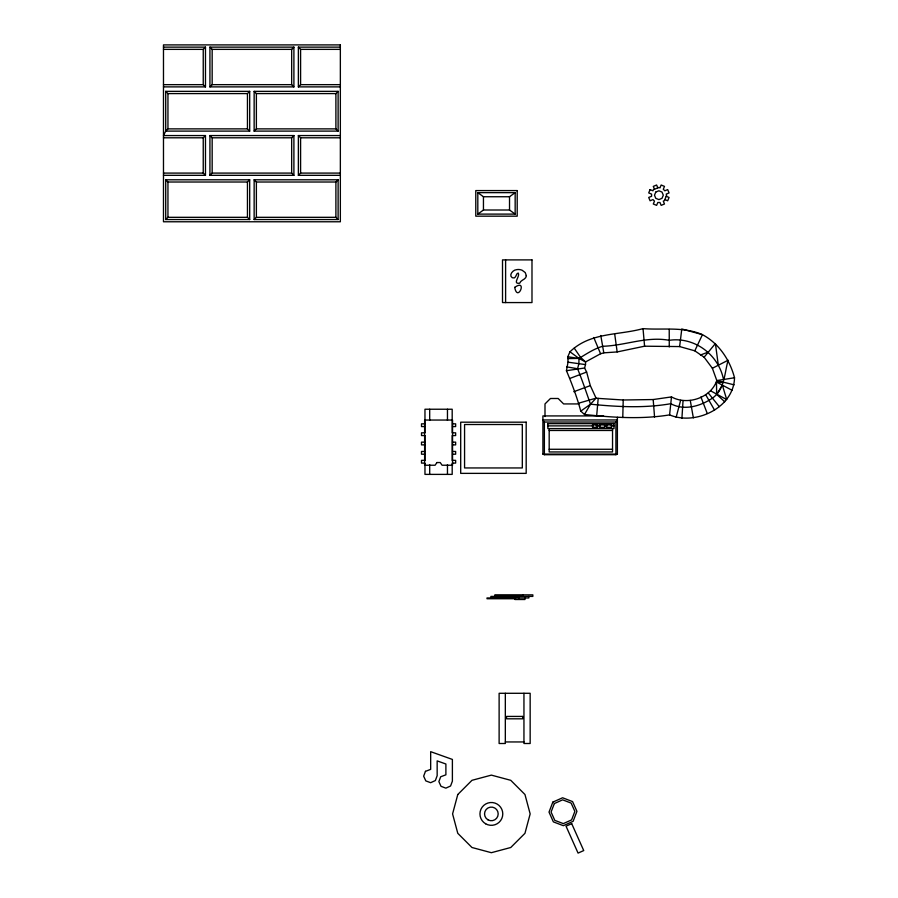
<?xml version="1.0" encoding="UTF-8"?>
<svg xmlns="http://www.w3.org/2000/svg" width="898" height="898" viewBox="0 0 898 898"><rect width="100%" height="100%" fill="white"/><g stroke="black" fill="none" stroke-linecap="round" stroke-linejoin="round"><path stroke-width="1.35" d="M568.03 362.186L567.805 356.775L569.972 351.791C590.278 332.137 617.689 335.571 643.024 328.634C663.038 330.195 683.457 326.378 702.438 334.662C718.972 343.463 729.85 359.907 734.519 377.755C733.868 407.883 695.411 425.843 669.594 414.887C641.464 419.501 612.683 417.525 584.486 414.483L580.77 411.116C577.066 397.376 572.015 383.861 566.436 370.706L568.03 362.186L585.518 364.599L585.552 361.939L580.422 357.168L574.226 348.132M622.774 417.525L623.212 400.003L653.183 399.543L671.491 396.916C687.284 405.728 710.857 397.971 716.817 380.572L712.372 368.27L704.122 357.213L694.805 350.826L679.64 346.572L644.584 346.201L617.162 351.937L603.804 352.835L600.571 353.756L585.552 361.939L578.974 358.414L569.972 351.791M580.77 411.116L590.514 404.19C617.139 406.85 644.293 408.354 670.772 403.707C684.197 410.958 700.563 406.21 712.44 398.14C724.809 389.395 724.394 373.31 728.11 360.233L712.372 368.27M681.919 418.244L683.041 400.688M596.665 415.841L598.191 398.386L623.212 400.003M669.594 414.887L671.491 396.916M679.64 346.572L681.784 328.971L702.438 334.662L694.805 350.826M676.149 417.301L680.628 400.295M584.486 414.483L590.514 404.19C586.327 392.415 582.308 380.348 577.56 368.73L578.907 363.679L578.974 358.414C586.484 353.902 594.15 348.716 602.67 346.28C625.143 345.685 646.493 336.077 669.257 340.308C694.446 336.559 718.681 354.688 723.507 379.506M598.191 398.386L596.07 398.151L590.312 385.612L586.63 372.053L584.598 368.012L585.518 364.599M724.742 401.788L716.694 394.368L722.374 385.141L726.718 399.599L710.666 390.855M615.916 454.702L615.916 422.026L617.386 419.961L542.908 419.961L544.368 422.026L544.368 454.702L615.916 454.702L617.386 454.085L617.386 417.267M704.122 357.213L715.403 343.541L718.321 365.228M590.514 404.19L596.07 398.151L579.188 403.022M163.481 49.368L203.24 49.368L205.474 47.134L205.474 86.882L163.481 86.882M249.689 131.108L165.715 131.108L165.715 91.349L249.689 91.349L249.689 131.108L247.455 128.874L167.948 128.874L165.715 131.108L163.481 135.564L205.474 135.564L205.474 175.323L163.481 175.323M209.93 86.882L212.164 84.659L291.67 84.659L293.904 86.882L293.904 47.134L209.93 47.134L209.93 86.882L293.904 86.882M163.481 137.798L203.24 137.798L205.474 135.564M165.715 91.349L167.948 93.583L247.455 93.583L249.689 91.349M209.93 47.134L212.164 49.368L291.67 49.368L293.904 47.134M165.715 219.539L167.948 217.316L247.455 217.316L249.689 219.539L249.689 179.791L165.715 179.791L165.715 219.539L249.689 219.539M209.93 175.323L212.164 173.089L291.67 173.089L293.904 175.323L293.904 135.564L209.93 135.564L209.93 175.323L293.904 175.323M254.145 131.108L256.379 128.874L335.897 128.874L338.119 131.108L338.119 91.349L254.145 91.349L254.145 131.108L338.119 131.108M340.353 47.134L298.372 47.134L298.372 86.882L300.594 84.659L340.353 84.659M165.715 179.791L167.948 182.013L247.455 182.013L249.689 179.791M209.93 135.564L212.164 137.798L291.67 137.798L293.904 135.564M254.145 91.349L256.379 93.583L335.897 93.583L338.119 91.349M254.145 219.539L256.379 217.316L335.897 217.316L338.119 219.539L338.119 179.791L254.145 179.791L254.145 219.539L338.119 219.539M340.353 135.564L298.372 135.564L298.372 175.323L300.594 173.089L340.353 173.089M254.145 179.791L256.379 182.013L335.897 182.013L338.119 179.791M477.815 214.106L483.45 210.009L509.525 210.009L515.16 214.106L515.16 192.643L477.815 192.643L477.815 214.106L515.16 214.106M477.815 192.643L483.45 196.741L509.525 196.741L515.16 192.643M570.185 378.327L586.63 372.053M700.451 355.013L708.387 352.038M573.811 391.708L590.312 385.612M566.436 370.706L584.598 368.012M734.519 377.755L716.817 380.572L734.115 384.838M568.075 358.594L578.974 358.414L567.805 356.775M163.481 47.134L205.474 47.134M298.372 47.134L300.594 49.368L340.353 49.368M163.481 84.659L203.24 84.659L205.474 86.882M298.372 86.882L340.353 86.882M298.372 135.564L300.594 137.798L340.353 137.798M163.481 173.089L203.24 173.089L205.474 175.323M298.372 175.323L340.353 175.323M578.986 403.932L563.618 403.932L558.163 398.488L550.463 398.488L544.996 403.932L544.996 416.537M603.591 415.92L542.908 415.92L542.908 454.085L544.368 454.702M544.368 422.026L615.916 422.026M547.847 423.665L614.008 423.665M424.619 423.834L421.51 423.834L421.51 426.572L424.619 426.572M452.547 423.834L455.645 423.834L455.645 426.572L452.547 426.572M592.545 424.911L597.597 424.911M599.684 424.911L604.736 424.911M606.476 424.911L611.527 424.911M547.847 425.888L593.331 425.888M596.092 425.888L600.223 425.888M604.365 425.888L607.115 425.888M611.257 425.888L614.008 425.888M549.183 430.468L612.537 430.468M424.619 432.825L421.51 432.825L421.51 435.564L424.619 435.564M452.547 432.825L455.645 432.825L455.645 435.564L452.547 435.564M424.619 442.142L421.51 442.142L421.51 444.88L424.619 444.88M452.547 442.142L455.645 442.142L455.645 444.88L452.547 444.88M549.183 449.269L612.537 449.269M424.619 451.458L421.51 451.458L421.51 454.208L424.619 454.208M452.547 451.458L455.645 451.458L455.645 454.208L452.547 454.208M542.908 454.085L617.386 454.085M424.619 460.348L421.51 460.348L421.51 463.099L424.619 463.099M452.547 460.348L455.645 460.348L455.645 463.099L452.547 463.099M523.343 595.632L494.854 595.632L494.854 594.858L532.84 594.858L532.84 596.407L490.892 596.407L490.892 597.181L519.37 597.181M515.497 598.73L487.008 598.73L487.008 597.956L528.866 597.956L528.866 596.407M505.327 741.95L523.949 741.95M716.66 394.39L716.481 381.998L723.328 382.582M566.773 366.878L577.56 368.73M666.204 196.269L669.066 197.459L667.685 200.782L664.823 199.592M716.481 381.998L732.083 390.304M708.286 392.976L719.264 406.637M705.749 394.817L714.539 410.072M593.758 337.491L600.571 353.756M657.807 187.884L656.618 185.01L653.295 186.391L654.485 189.254M700.911 396.961L707.197 413.327M690.27 400.429L693.346 417.851M600.784 335.493L603.804 352.835M614.771 334.55L617.162 351.937M643.024 328.634L644.584 346.201M653.183 399.543L654.563 417.042M669.223 329.409L669.268 346.931M614.008 423.429L614.008 428.582L547.847 428.582L547.847 423.429M612.537 429.121L612.537 451.952L549.183 451.952L549.183 429.121M611.527 424.642L611.527 427.336L606.476 427.336L606.476 424.642M604.736 424.642L604.736 427.336L599.684 427.336L599.684 424.642M597.597 424.642L597.597 427.336L592.545 427.336L592.545 424.642M524.993 597.956L524.993 599.505L514.958 599.505L514.958 597.956M523.949 693.29L523.949 743.499L530.157 743.499L530.157 693.29L499.12 693.29L499.12 743.499L505.327 743.499L505.327 693.29M522.804 594.858L522.804 596.407M518.842 596.407L518.842 597.956M509.525 196.741L509.525 210.009M505.608 259.892L505.608 302.57M483.45 196.741L483.45 210.009M452.188 432.802L452.188 409.23L424.967 409.23L424.967 432.802M452.188 435.575L452.188 460.528M452.188 463.301L452.188 474.391L424.967 474.391L424.967 463.301M447.462 409.23L447.462 420.32M447.462 464.693L447.462 474.391M429.693 409.23L429.693 420.32M429.693 464.693L429.693 474.391M424.967 435.575L424.967 460.528M335.897 93.583L335.897 128.874M335.897 182.013L335.897 217.316M300.594 49.368L300.594 84.659M300.594 137.798L300.594 173.089M291.67 49.368L291.67 84.659M291.67 137.798L291.67 173.089M256.379 93.583L256.379 128.874M256.379 182.013L256.379 217.316M247.455 93.583L247.455 128.874M247.455 182.013L247.455 217.316M212.164 49.368L212.164 84.659M212.164 137.798L212.164 173.089M203.24 49.368L203.24 84.659M203.24 137.798L203.24 173.089M167.948 93.583L167.948 128.874M167.948 182.013L167.948 217.316M526.307 275.607C526.307 279.727 520.773 279.604 519.684 283.24C511.894 284.363 520.526 276.023 518.191 273.037C515.677 273.183 516.485 279.547 512.23 277.718C508.38 275.259 513.016 269.815 516.462 269.692A9.575 9.575 0 0 1 522.176 270.276L525.229 272.565L526.307 275.607M514.711 287.382C517.596 303.097 527.856 278.088 514.711 287.382M457.778 794.517L452.581 813.914L457.778 833.31L471.966 847.499L491.363 852.696L510.76 847.499L524.96 833.31L530.157 813.914L524.96 794.517L510.76 780.317L491.363 775.12L471.966 780.317L457.778 794.517M425.461 771.337L423.654 776.175L425.798 780.89L430.636 782.697L435.35 780.564L437.158 775.715L437.158 760.887L445.891 764.007L445.891 774.817L440.694 776.77L438.875 781.619L441.019 786.322L445.868 788.141L450.572 785.997L452.39 781.148L452.39 759.427L430.67 751.671L430.67 769.373L425.461 771.337M552.831 802.127L549.015 812.118L553.37 821.872L563.36 825.689L573.115 821.322L576.931 811.343L572.565 801.588L562.586 797.772L552.831 802.127M554.335 803.553L551.08 812.061L554.796 820.368L563.304 823.612L571.611 819.896L574.855 811.399L571.139 803.093L562.642 799.837L554.335 803.553M650.085 189.601L648.715 192.924L651.578 194.114L651.578 196.269L648.715 197.459L650.085 200.782L652.958 199.592L654.485 201.13L653.295 203.992L656.618 205.373L657.807 202.499L659.974 202.499L661.164 205.373L664.486 203.992L663.296 201.13L664.374 200.681L666.653 195.192L666.204 194.114L669.066 192.924L667.685 189.601L664.823 190.791L663.296 189.254L664.486 186.391L661.164 185.01L659.974 187.884L658.885 187.435L653.407 189.703L652.958 190.791L650.085 189.601M655.776 192.071L654.485 195.192L655.776 198.312L658.885 199.603L662.006 198.312L663.296 195.192L662.006 192.071L658.885 190.78L655.776 192.071M436.944 462.537L435.092 465.231L424.619 465.231L424.619 420.051L452.547 420.051L452.547 465.231L442.074 465.231L440.222 462.537L436.944 462.537M571.7 823.657L566.032 826.182L578.065 853.1L583.734 850.563L571.7 823.657M340.353 44.9L163.481 44.9L163.481 221.772L340.353 221.772L340.353 44.9M517.203 190.578L475.783 190.578L475.783 216.171L517.203 216.171L517.203 190.578M531.986 259.892L502.51 259.892L502.51 302.57L531.986 302.57L531.986 259.892M526.183 422.183L460.696 422.183L460.696 473.369L526.183 473.369L526.183 422.183M522.31 424.507L464.569 424.507L464.569 467.948L522.31 467.948L522.31 424.507M522.737 716.424L506.539 716.424L506.539 718.815L522.737 718.815L522.737 716.424M487.951 819.818A6.825 6.825 0 0 0 498.188 813.914A6.825 6.825 0 0 0 487.951 807.998A6.825 6.825 0 0 0 487.951 819.818M485.661 823.803A11.416 11.416 0 0 0 502.779 813.914A11.416 11.416 0 0 0 485.661 804.024A11.416 11.416 0 0 0 485.661 823.803"/></g></svg>
